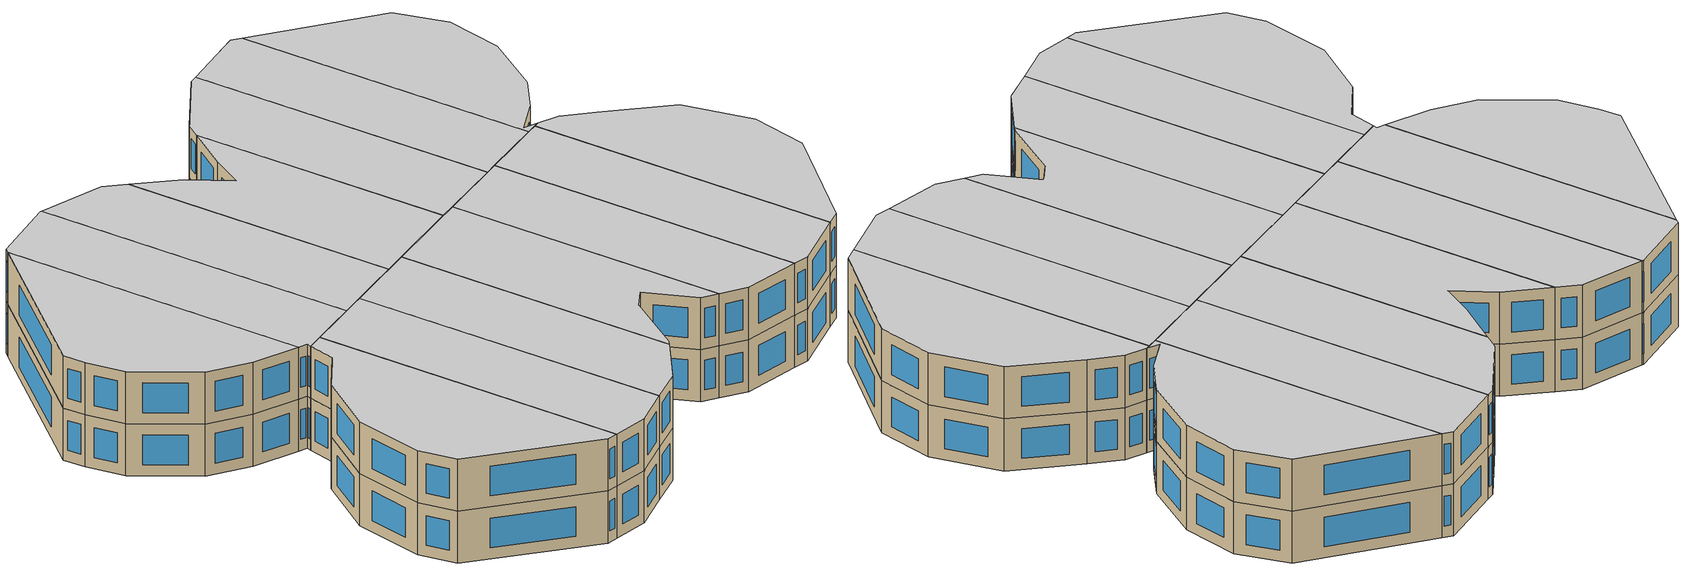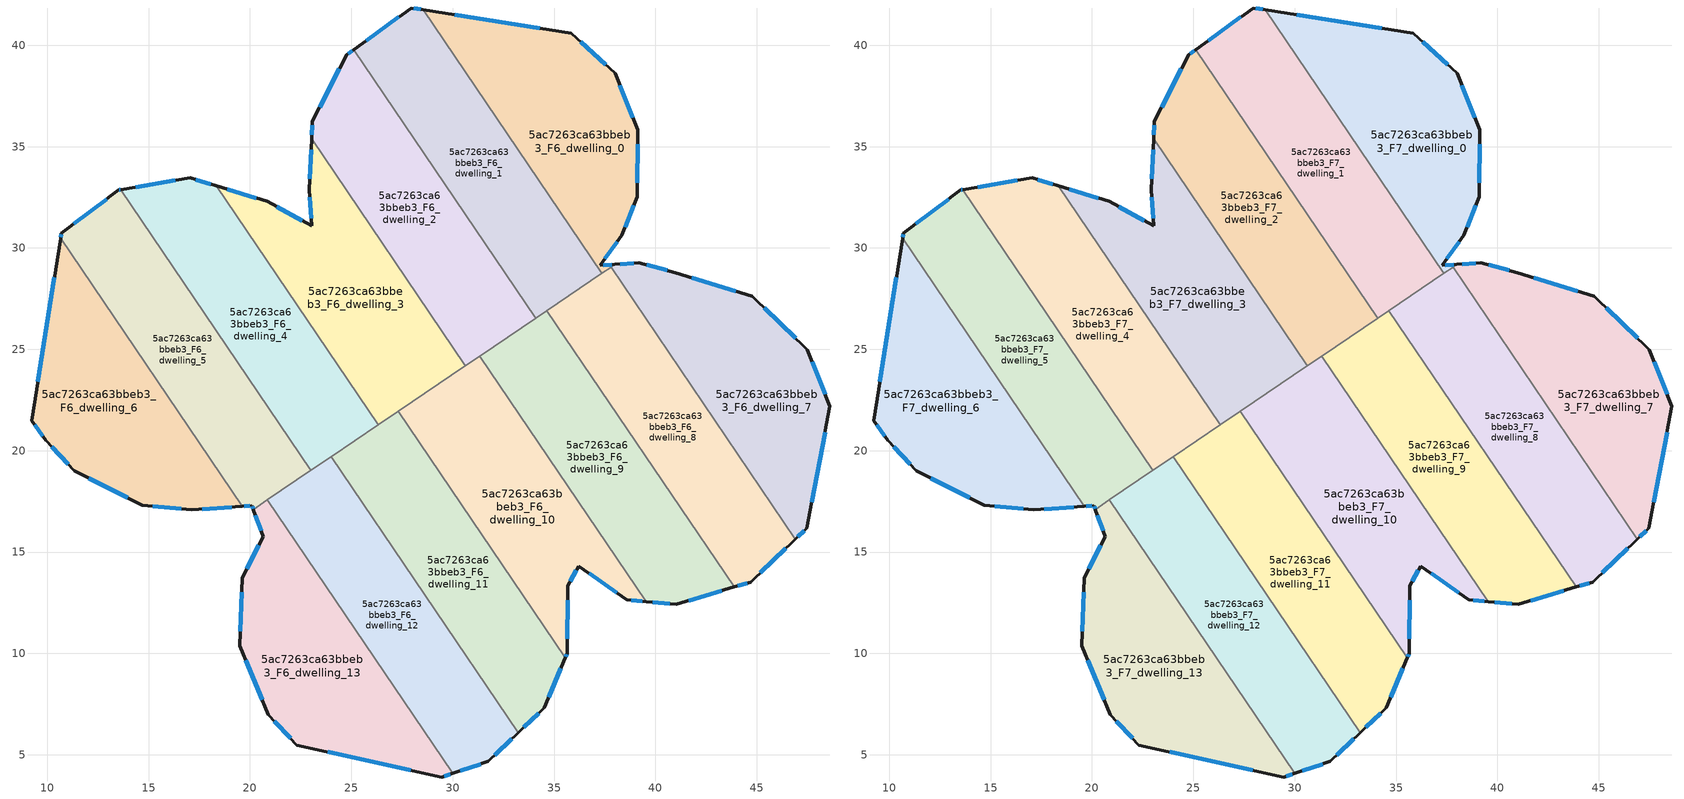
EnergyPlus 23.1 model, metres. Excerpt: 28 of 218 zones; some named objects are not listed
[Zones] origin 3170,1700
5ac7263ca63bbeb3_F6_dwelling_0
 floor to 5ac7263ca63bbeb3_F5_dwelling_0 (EU_floor_Construction): 38.01,38.63 39.13,35.83 39.09,32.52 38.35,30.62 37.27,29.14 38.01,29.19 37.35,28.75 28.54,41.75 35.85,40.59 z18
 wall outside (EU_wall_Construction): 38.01,29.19 37.27,29.14 38.35,30.62 39.09,32.52 39.13,35.83 38.01,38.63 35.85,40.59 28.54,41.75 z18:21
 wall to 5ac7263ca63bbeb3_F6_dwelling_1 (EU_wall_Construction): 28.54,41.75 37.35,28.75 z18:21
 wall to 5ac7263ca63bbeb3_F6_dwelling_8 (EU_wall_Construction): 37.35,28.75 37.81,29.06 z18:21
 wall to 5ac7263ca63bbeb3_F6_dwelling_7 (EU_wall_Construction): 37.81,29.06 38.01,29.19 z18:21
 window (EU_Window_Construction): 39.1,33.23 39.12,35.12 / 38.51,31.03 38.94,32.11 / 37.5,29.46 38.12,30.3 / 37.85,29.18 37.43,29.15 / 34.29,40.84 30.11,41.5 / 37.55,39.05 36.32,40.17 / 38.89,36.43 38.25,38.03 z18.64:20.36
5ac7263ca63bbeb3_F6_dwelling_1
 floor to 5ac7263ca63bbeb3_F5_dwelling_1 (EU_floor_Construction): 28.54,41.75 37.35,28.75 34.1,26.54 25.12,39.79 27.95,41.84 z18
 wall outside (EU_wall_Construction): 28.54,41.75 27.95,41.84 25.12,39.79 z18:21
 wall to 5ac7263ca63bbeb3_F6_dwelling_2 (EU_wall_Construction): 25.12,39.79 34.1,26.54 z18:21
 wall to 5ac7263ca63bbeb3_F6_dwelling_9 (EU_wall_Construction): 34.1,26.54 34.65,26.91 z18:21
 wall to 5ac7263ca63bbeb3_F6_dwelling_8 (EU_wall_Construction): 34.65,26.91 37.36,28.75 z18:21
 window (EU_Window_Construction): 27.35,41.4 25.73,40.23 / 28.42,41.77 28.08,41.82 z18.64:20.36
5ac7263ca63bbeb3_F6_dwelling_10
 floor to 5ac7263ca63bbeb3_F5_dwelling_10 (EU_floor_Construction): 31.34,24.67 39.55,12.55 38.6,12.64 36.22,14.3 35.68,13.34 35.65,10.01 35.55,9.79 27.31,21.94 z18
 wall outside (EU_wall_Construction): 35.55,9.79 35.65,10.01 35.68,13.34 36.22,14.3 38.6,12.64 39.55,12.55 z18:21
 wall to 5ac7263ca63bbeb3_F6_dwelling_9 (EU_wall_Construction): 39.55,12.55 31.34,24.67 z18:21
 wall to 5ac7263ca63bbeb3_F6_dwelling_11 (EU_wall_Construction): 27.31,21.94 35.55,9.79 z18:21
 wall to 5ac7263ca63bbeb3_F6_dwelling_3 (EU_wall_Construction): 30.63,24.19 27.31,21.94 z18:21
 wall to 5ac7263ca63bbeb3_F6_dwelling_2 (EU_wall_Construction): 31.34,24.67 30.63,24.19 z18:21
 window (EU_Window_Construction): 38.8,12.62 39.35,12.57 / 36.73,13.95 38.09,13 / 35.8,13.55 36.11,14.1 / 35.65,10.73 35.67,12.63 / 35.57,9.84 35.63,9.96 z18.64:20.36
5ac7263ca63bbeb3_F6_dwelling_11
 floor to 5ac7263ca63bbeb3_F5_dwelling_11 (EU_floor_Construction): 27.31,21.94 35.55,9.79 34.53,7.31 33.24,6.09 24.01,19.7 z18
 wall outside (EU_wall_Construction): 33.24,6.09 34.53,7.31 35.55,9.79 z18:21
 wall to 5ac7263ca63bbeb3_F6_dwelling_12 (EU_wall_Construction): 24.01,19.7 33.24,6.09 z18:21
 wall to 5ac7263ca63bbeb3_F6_dwelling_4 (EU_wall_Construction): 26.32,21.27 24.01,19.7 z18:21
 wall to 5ac7263ca63bbeb3_F6_dwelling_3 (EU_wall_Construction): 27.31,21.94 26.32,21.27 z18:21
 window (EU_Window_Construction): 34.75,7.84 35.33,9.26 / 33.52,6.35 34.25,7.05 z18.64:20.36
5ac7263ca63bbeb3_F6_dwelling_12
 floor to 5ac7263ca63bbeb3_F5_dwelling_12 (EU_floor_Construction): 24.01,19.7 33.24,6.09 31.76,4.67 30.01,4.08 20.86,17.57 z18
 wall outside (EU_wall_Construction): 30.01,4.08 31.76,4.67 33.24,6.09 z18:21
 wall to 5ac7263ca63bbeb3_F6_dwelling_13 (EU_wall_Construction): 20.86,17.57 30.01,4.08 z18:21
 wall to 5ac7263ca63bbeb3_F6_dwelling_5 (EU_wall_Construction): 23.01,19.02 20.86,17.57 z18:21
 wall to 5ac7263ca63bbeb3_F6_dwelling_4 (EU_wall_Construction): 24.01,19.7 23.01,19.02 z18:21
 window (EU_Window_Construction): 32.07,4.97 32.92,5.78 / 30.38,4.21 31.38,4.54 z18.64:20.36
5ac7263ca63bbeb3_F6_dwelling_13
 floor to 5ac7263ca63bbeb3_F5_dwelling_13 (EU_floor_Construction): 20.86,17.57 30.01,4.08 29.47,3.9 22.3,5.48 20.9,6.99 19.49,10.38 19.62,13.74 20.66,15.76 20.17,17.1 z18
 wall outside (EU_wall_Construction): 20.17,17.1 20.66,15.76 19.62,13.74 19.49,10.38 20.9,6.99 22.3,5.48 29.47,3.9 30.01,4.08 z18:21
 wall to 5ac7263ca63bbeb3_F6_dwelling_5 (EU_wall_Construction): 20.86,17.57 20.17,17.1 z18:21
 window (EU_Window_Construction): 19.79,9.65 20.6,7.71 / 19.6,13.02 19.52,11.1 / 20.44,15.33 19.85,14.17 / 20.27,16.81 20.56,16.04 / 29.58,3.94 29.89,4.05 / 23.84,5.14 27.93,4.24 / 21.2,6.66 22,5.8 z18.64:20.36
5ac7263ca63bbeb3_F6_dwelling_2
 floor to 5ac7263ca63bbeb3_F5_dwelling_2 (EU_floor_Construction): 25.12,39.79 34.1,26.54 30.63,24.19 23.04,35.39 23.07,36.25 24.77,39.54 z18
 wall outside (EU_wall_Construction): 25.12,39.79 24.77,39.54 23.07,36.25 23.04,35.39 z18:21
 wall to 5ac7263ca63bbeb3_F6_dwelling_3 (EU_wall_Construction): 23.04,35.39 30.63,24.19 z18:21
 wall to 5ac7263ca63bbeb3_F6_dwelling_9 (EU_wall_Construction): 31.33,24.67 34.1,26.54 z18:21
 window (EU_Window_Construction): 23.06,36.06 23.04,35.57 / 24.4,38.83 23.43,36.95 / 25.04,39.74 24.84,39.59 z18.64:20.36
5ac7263ca63bbeb3_F6_dwelling_3
 floor to 5ac7263ca63bbeb3_F5_dwelling_3 (EU_floor_Construction): 23.04,35.39 30.63,24.19 24.01,19.7 26.32,21.27 18.33,33.07 20.86,32.29 23.05,31.1 22.94,32.88 z18
 wall outside (EU_wall_Construction): 23.04,35.39 22.94,32.88 23.05,31.1 20.86,32.29 18.33,33.07 z18:21
 wall to 5ac7263ca63bbeb3_F6_dwelling_4 (EU_wall_Construction): 18.33,33.07 26.32,21.27 z18:21
 wall adiabatic (EU_wall_Construction): 26.32,21.27 24.01,19.7 26.32,21.27 z18:21
 window (EU_Window_Construction): 20.32,32.46 18.87,32.9 / 22.58,31.35 21.33,32.04 / 22.96,32.5 23.02,31.48 / 23.02,34.85 22.96,33.42 z18.64:20.36
5ac7263ca63bbeb3_F6_dwelling_4
 floor to 5ac7263ca63bbeb3_F5_dwelling_4 (EU_floor_Construction): 18.33,33.07 26.32,21.27 23.01,19.02 13.62,32.88 17.06,33.46 z18
 wall outside (EU_wall_Construction): 18.33,33.07 17.06,33.46 13.62,32.88 z18:21
 wall to 5ac7263ca63bbeb3_F6_dwelling_5 (EU_wall_Construction): 13.62,32.88 23.01,19.02 z18:21
 window (EU_Window_Construction): 16.32,33.33 14.35,33 / 18.05,33.15 17.33,33.37 z18.64:20.36
5ac7263ca63bbeb3_F6_dwelling_5
 floor to 5ac7263ca63bbeb3_F5_dwelling_5 (EU_floor_Construction): 13.62,32.88 23.01,19.02 20.17,17.1 20.09,17.29 19.63,17.26 10.66,30.49 10.7,30.74 13.54,32.86 z18
 wall outside (EU_wall_Construction): 13.62,32.88 13.54,32.86 10.7,30.74 10.66,30.49 / 19.63,17.26 20.09,17.29 20.17,17.1 z18:21
 wall to 5ac7263ca63bbeb3_F6_dwelling_6 (EU_wall_Construction): 10.66,30.49 19.63,17.26 z18:21
 window (EU_Window_Construction): 12.93,32.41 11.31,31.19 / 13.6,32.87 13.55,32.87 / 20.11,17.25 20.15,17.14 / 19.73,17.27 19.99,17.28 / 10.69,30.68 10.67,30.54 z18.64:20.36
5ac7263ca63bbeb3_F6_dwelling_6
 floor to 5ac7263ca63bbeb3_F5_dwelling_6 (EU_floor_Construction): 10.66,30.49 19.63,17.26 17.12,17.08 14.69,17.31 11.32,19.01 9.93,20.52 9.22,21.49 z18
 wall outside (EU_wall_Construction): 10.66,30.49 9.22,21.49 9.93,20.52 11.32,19.01 14.69,17.31 17.12,17.08 19.63,17.26 z18:21
 window (EU_Window_Construction): 10.23,20.19 11.02,19.33 / 9.37,21.28 9.78,20.72 / 10.35,28.56 9.53,23.41 / 17.66,17.12 19.09,17.22 / 15.21,17.26 16.6,17.13 / 12.04,18.65 13.97,17.67 z18.64:20.36
5ac7263ca63bbeb3_F6_dwelling_7
 floor to 5ac7263ca63bbeb3_F5_dwelling_7 (EU_floor_Construction): 44.78,27.63 47.5,24.98 48.61,22.19 47.47,16.17 46.91,15.64 37.81,29.06 38.01,29.19 39.19,29.28 40.97,28.79 z18
 wall outside (EU_wall_Construction): 46.91,15.64 47.47,16.17 48.61,22.19 47.5,24.98 44.78,27.63 40.97,28.79 39.19,29.28 38.01,29.19 z18:21
 wall to 5ac7263ca63bbeb3_F6_dwelling_8 (EU_wall_Construction): 37.81,29.06 46.91,15.64 z18:21
 window (EU_Window_Construction): 43.97,27.88 41.79,28.54 / 46.92,25.55 45.37,27.06 / 48.38,22.79 47.74,24.39 / 47.71,17.46 48.37,20.9 / 47.03,15.75 47.35,16.06 / 38.94,29.26 38.26,29.21 / 40.59,28.89 39.57,29.17 z18.64:20.36
5ac7263ca63bbeb3_F6_dwelling_8
 floor to 5ac7263ca63bbeb3_F5_dwelling_8 (EU_floor_Construction): 37.81,29.06 46.91,15.64 44.7,13.52 43.89,13.28 34.65,26.91 z18
 wall outside (EU_wall_Construction): 43.89,13.28 44.7,13.52 46.91,15.64 z18:21
 wall to 5ac7263ca63bbeb3_F6_dwelling_9 (EU_wall_Construction): 34.65,26.91 43.89,13.28 z18:21
 window (EU_Window_Construction): 44.06,13.33 44.52,13.47 / 45.17,13.97 46.44,15.18 z18.64:20.36
5ac7263ca63bbeb3_F6_dwelling_9
 floor to 5ac7263ca63bbeb3_F5_dwelling_9 (EU_floor_Construction): 34.65,26.91 43.89,13.28 41.04,12.42 39.55,12.55 31.34,24.67 z18
 wall outside (EU_wall_Construction): 39.55,12.55 41.04,12.42 43.89,13.28 z18:21
 window (EU_Window_Construction): 39.87,12.52 40.72,12.45 / 41.65,12.6 43.28,13.09 z18.64:20.36
5ac7263ca63bbeb3_F7_dwelling_0
 floor to 5ac7263ca63bbeb3_F6_dwelling_0 (EU_floor_Construction): 38.01,38.63 39.13,35.83 39.09,32.52 38.35,30.62 37.27,29.14 38.01,29.19 37.35,28.75 28.54,41.75 35.85,40.59 z21
 wall outside (EU_wall_Construction): 38.01,29.19 37.27,29.14 38.35,30.62 39.09,32.52 39.13,35.83 38.01,38.63 35.85,40.59 28.54,41.75 z21:24
 wall to 5ac7263ca63bbeb3_F7_dwelling_1 (EU_wall_Construction): 28.54,41.75 37.35,28.75 z21:24
 wall to 5ac7263ca63bbeb3_F7_dwelling_8 (EU_wall_Construction): 37.35,28.75 37.81,29.06 z21:24
 wall to 5ac7263ca63bbeb3_F7_dwelling_7 (EU_wall_Construction): 37.81,29.06 38.01,29.19 z21:24
 window (EU_Window_Construction): 39.1,33.23 39.12,35.12 / 38.51,31.03 38.94,32.11 / 37.5,29.46 38.12,30.3 / 37.85,29.18 37.43,29.15 / 34.29,40.84 30.11,41.5 / 37.55,39.05 36.32,40.17 / 38.89,36.43 38.25,38.03 z21.64:23.36
 ceiling to 5ac7263ca63bbeb3_F8_dwelling_0 (EU_floor_Construction): 38.01,29.19 37.27,29.14 38.35,30.62 39.09,32.52 39.13,35.83 38.01,38.63 35.85,40.59 28.54,41.75 37.35,28.75 z24
5ac7263ca63bbeb3_F7_dwelling_1
 floor to 5ac7263ca63bbeb3_F6_dwelling_1 (EU_floor_Construction): 28.54,41.75 37.35,28.75 34.1,26.54 25.12,39.79 27.95,41.84 z21
 wall outside (EU_wall_Construction): 28.54,41.75 27.95,41.84 25.12,39.79 z21:24
 wall to 5ac7263ca63bbeb3_F7_dwelling_2 (EU_wall_Construction): 25.12,39.79 34.1,26.54 z21:24
 wall to 5ac7263ca63bbeb3_F7_dwelling_9 (EU_wall_Construction): 34.1,26.54 34.65,26.91 z21:24
 wall to 5ac7263ca63bbeb3_F7_dwelling_8 (EU_wall_Construction): 34.65,26.91 37.36,28.75 z21:24
 window (EU_Window_Construction): 27.35,41.4 25.73,40.23 / 28.42,41.77 28.08,41.82 z21.64:23.36
 ceiling to 5ac7263ca63bbeb3_F8_dwelling_1 (EU_floor_Construction): 37.35,28.75 28.54,41.75 27.95,41.84 25.12,39.79 34.1,26.54 z24
5ac7263ca63bbeb3_F7_dwelling_10
 floor to 5ac7263ca63bbeb3_F6_dwelling_10 (EU_floor_Construction): 31.34,24.67 39.55,12.55 38.6,12.64 36.22,14.3 35.68,13.34 35.65,10.01 35.55,9.79 27.31,21.94 z21
 wall outside (EU_wall_Construction): 35.55,9.79 35.65,10.01 35.68,13.34 36.22,14.3 38.6,12.64 39.55,12.55 z21:24
 wall to 5ac7263ca63bbeb3_F7_dwelling_9 (EU_wall_Construction): 39.55,12.55 31.34,24.67 z21:24
 wall to 5ac7263ca63bbeb3_F7_dwelling_11 (EU_wall_Construction): 27.31,21.94 35.55,9.79 z21:24
 wall to 5ac7263ca63bbeb3_F7_dwelling_3 (EU_wall_Construction): 30.63,24.19 27.31,21.94 z21:24
 wall to 5ac7263ca63bbeb3_F7_dwelling_2 (EU_wall_Construction): 31.34,24.67 30.63,24.19 z21:24
 window (EU_Window_Construction): 38.8,12.62 39.35,12.57 / 36.73,13.95 38.09,13 / 35.8,13.55 36.11,14.1 / 35.65,10.73 35.67,12.63 / 35.57,9.84 35.63,9.96 z21.64:23.36
 ceiling to 5ac7263ca63bbeb3_F8_dwelling_10 (EU_floor_Construction): 39.55,12.55 31.34,24.67 27.31,21.94 35.55,9.79 35.65,10.01 35.68,13.34 36.22,14.3 38.6,12.64 z24
5ac7263ca63bbeb3_F7_dwelling_11
 floor to 5ac7263ca63bbeb3_F6_dwelling_11 (EU_floor_Construction): 27.31,21.94 35.55,9.79 34.53,7.31 33.24,6.09 24.01,19.7 z21
 wall outside (EU_wall_Construction): 33.24,6.09 34.53,7.31 35.55,9.79 z21:24
 wall to 5ac7263ca63bbeb3_F7_dwelling_12 (EU_wall_Construction): 24.01,19.7 33.24,6.09 z21:24
 wall to 5ac7263ca63bbeb3_F7_dwelling_4 (EU_wall_Construction): 26.32,21.27 24.01,19.7 z21:24
 wall to 5ac7263ca63bbeb3_F7_dwelling_3 (EU_wall_Construction): 27.31,21.94 26.32,21.27 z21:24
 window (EU_Window_Construction): 34.75,7.84 35.33,9.26 / 33.52,6.35 34.25,7.05 z21.64:23.36
 ceiling to 5ac7263ca63bbeb3_F8_dwelling_11 (EU_floor_Construction): 34.53,7.31 35.55,9.79 27.31,21.94 24.01,19.7 33.24,6.09 z24
5ac7263ca63bbeb3_F7_dwelling_12
 floor to 5ac7263ca63bbeb3_F6_dwelling_12 (EU_floor_Construction): 24.01,19.7 33.24,6.09 31.76,4.67 30.01,4.08 20.86,17.57 z21
 wall outside (EU_wall_Construction): 30.01,4.08 31.76,4.67 33.24,6.09 z21:24
 wall to 5ac7263ca63bbeb3_F7_dwelling_13 (EU_wall_Construction): 20.86,17.57 30.01,4.08 z21:24
 wall to 5ac7263ca63bbeb3_F7_dwelling_5 (EU_wall_Construction): 23.01,19.02 20.86,17.57 z21:24
 wall to 5ac7263ca63bbeb3_F7_dwelling_4 (EU_wall_Construction): 24.01,19.7 23.01,19.02 z21:24
 window (EU_Window_Construction): 32.07,4.97 32.92,5.78 / 30.38,4.21 31.38,4.54 z21.64:23.36
 ceiling to 5ac7263ca63bbeb3_F8_dwelling_12 (EU_floor_Construction): 31.76,4.67 33.24,6.09 24.01,19.7 20.86,17.57 30.01,4.08 z24
5ac7263ca63bbeb3_F7_dwelling_13
 floor to 5ac7263ca63bbeb3_F6_dwelling_13 (EU_floor_Construction): 20.86,17.57 30.01,4.08 29.47,3.9 22.3,5.48 20.9,6.99 19.49,10.38 19.62,13.74 20.66,15.76 20.17,17.1 z21
 wall outside (EU_wall_Construction): 20.17,17.1 20.66,15.76 19.62,13.74 19.49,10.38 20.9,6.99 22.3,5.48 29.47,3.9 30.01,4.08 z21:24
 wall to 5ac7263ca63bbeb3_F7_dwelling_5 (EU_wall_Construction): 20.86,17.57 20.17,17.1 z21:24
 window (EU_Window_Construction): 19.79,9.65 20.6,7.71 / 19.6,13.02 19.52,11.1 / 20.44,15.33 19.85,14.17 / 20.27,16.81 20.56,16.04 / 29.58,3.94 29.89,4.05 / 23.84,5.14 27.93,4.24 / 21.2,6.66 22,5.8 z21.64:23.36
 ceiling to 5ac7263ca63bbeb3_F8_dwelling_13 (EU_floor_Construction): 30.01,4.08 20.86,17.57 20.17,17.1 20.66,15.76 19.62,13.74 19.49,10.38 20.9,6.99 22.3,5.48 29.47,3.9 z24
5ac7263ca63bbeb3_F7_dwelling_2
 floor to 5ac7263ca63bbeb3_F6_dwelling_2 (EU_floor_Construction): 25.12,39.79 34.1,26.54 30.63,24.19 23.04,35.39 23.07,36.25 24.77,39.54 z21
 wall outside (EU_wall_Construction): 25.12,39.79 24.77,39.54 23.07,36.25 23.04,35.39 z21:24
 wall to 5ac7263ca63bbeb3_F7_dwelling_3 (EU_wall_Construction): 23.04,35.39 30.63,24.19 z21:24
 wall to 5ac7263ca63bbeb3_F7_dwelling_9 (EU_wall_Construction): 31.33,24.67 34.1,26.54 z21:24
 window (EU_Window_Construction): 23.06,36.06 23.04,35.57 / 24.4,38.83 23.43,36.95 / 25.04,39.74 24.84,39.59 z21.64:23.36
 ceiling to 5ac7263ca63bbeb3_F8_dwelling_2 (EU_floor_Construction): 34.1,26.54 25.12,39.79 24.77,39.54 23.07,36.25 23.04,35.39 30.63,24.19 z24
5ac7263ca63bbeb3_F7_dwelling_3
 floor to 5ac7263ca63bbeb3_F6_dwelling_3 (EU_floor_Construction): 23.04,35.39 30.63,24.19 24.01,19.7 26.32,21.27 18.33,33.07 20.86,32.29 23.05,31.1 22.94,32.88 z21
 wall outside (EU_wall_Construction): 23.04,35.39 22.94,32.88 23.05,31.1 20.86,32.29 18.33,33.07 z21:24
 wall to 5ac7263ca63bbeb3_F7_dwelling_4 (EU_wall_Construction): 18.33,33.07 26.32,21.27 z21:24
 wall adiabatic (EU_wall_Construction): 26.32,21.27 24.01,19.7 26.32,21.27 z21:24
 window (EU_Window_Construction): 20.32,32.46 18.87,32.9 / 22.58,31.35 21.33,32.04 / 22.96,32.5 23.02,31.48 / 23.02,34.85 22.96,33.42 z21.64:23.36
 ceiling to 5ac7263ca63bbeb3_F8_dwelling_3 (EU_floor_Construction): 30.63,24.19 23.04,35.39 22.94,32.88 23.05,31.1 20.86,32.29 18.33,33.07 26.32,21.27 24.01,19.7 z24
5ac7263ca63bbeb3_F7_dwelling_4
 floor to 5ac7263ca63bbeb3_F6_dwelling_4 (EU_floor_Construction): 18.33,33.07 26.32,21.27 23.01,19.02 13.62,32.88 17.06,33.46 z21
 wall outside (EU_wall_Construction): 18.33,33.07 17.06,33.46 13.62,32.88 z21:24
 wall to 5ac7263ca63bbeb3_F7_dwelling_5 (EU_wall_Construction): 13.62,32.88 23.01,19.02 z21:24
 window (EU_Window_Construction): 16.32,33.33 14.35,33 / 18.05,33.15 17.33,33.37 z21.64:23.36
 ceiling to 5ac7263ca63bbeb3_F8_dwelling_4 (EU_floor_Construction): 26.32,21.27 18.33,33.07 17.06,33.46 13.62,32.88 23.01,19.02 z24
5ac7263ca63bbeb3_F7_dwelling_5
 floor to 5ac7263ca63bbeb3_F6_dwelling_5 (EU_floor_Construction): 13.62,32.88 23.01,19.02 20.17,17.1 20.09,17.29 19.63,17.26 10.66,30.49 10.7,30.74 13.54,32.86 z21
 wall outside (EU_wall_Construction): 13.62,32.88 13.54,32.86 10.7,30.74 10.66,30.49 / 19.63,17.26 20.09,17.29 20.17,17.1 z21:24
 wall to 5ac7263ca63bbeb3_F7_dwelling_6 (EU_wall_Construction): 10.66,30.49 19.63,17.26 z21:24
 window (EU_Window_Construction): 12.93,32.41 11.31,31.19 / 13.6,32.87 13.55,32.87 / 20.11,17.25 20.15,17.14 / 19.73,17.27 19.99,17.28 / 10.69,30.68 10.67,30.54 z21.64:23.36
 ceiling to 5ac7263ca63bbeb3_F8_dwelling_5 (EU_floor_Construction): 23.01,19.02 13.62,32.88 13.54,32.86 10.7,30.74 10.66,30.49 19.63,17.26 20.09,17.29 20.17,17.1 z24
5ac7263ca63bbeb3_F7_dwelling_6
 floor to 5ac7263ca63bbeb3_F6_dwelling_6 (EU_floor_Construction): 10.66,30.49 19.63,17.26 17.12,17.08 14.69,17.31 11.32,19.01 9.93,20.52 9.22,21.49 z21
 wall outside (EU_wall_Construction): 10.66,30.49 9.22,21.49 9.93,20.52 11.32,19.01 14.69,17.31 17.12,17.08 19.63,17.26 z21:24
 window (EU_Window_Construction): 10.23,20.19 11.02,19.33 / 9.37,21.28 9.78,20.72 / 10.35,28.56 9.53,23.41 / 17.66,17.12 19.09,17.22 / 15.21,17.26 16.6,17.13 / 12.04,18.65 13.97,17.67 z21.64:23.36
 ceiling to 5ac7263ca63bbeb3_F8_dwelling_6 (EU_floor_Construction): 19.63,17.26 10.66,30.49 9.22,21.49 9.93,20.52 11.32,19.01 14.69,17.31 17.12,17.08 z24
5ac7263ca63bbeb3_F7_dwelling_7
 floor to 5ac7263ca63bbeb3_F6_dwelling_7 (EU_floor_Construction): 44.78,27.63 47.5,24.98 48.61,22.19 47.47,16.17 46.91,15.64 37.81,29.06 38.01,29.19 39.19,29.28 40.97,28.79 z21
 wall outside (EU_wall_Construction): 46.91,15.64 47.47,16.17 48.61,22.19 47.5,24.98 44.78,27.63 40.97,28.79 39.19,29.28 38.01,29.19 z21:24
 wall to 5ac7263ca63bbeb3_F7_dwelling_8 (EU_wall_Construction): 37.81,29.06 46.91,15.64 z21:24
 window (EU_Window_Construction): 43.97,27.88 41.79,28.54 / 46.92,25.55 45.37,27.06 / 48.38,22.79 47.74,24.39 / 47.71,17.46 48.37,20.9 / 47.03,15.75 47.35,16.06 / 38.94,29.26 38.26,29.21 / 40.59,28.89 39.57,29.17 z21.64:23.36
 ceiling to 5ac7263ca63bbeb3_F8_dwelling_7 (EU_floor_Construction): 47.47,16.17 48.61,22.19 47.5,24.98 44.78,27.63 40.97,28.79 39.19,29.28 38.01,29.19 37.81,29.06 46.91,15.64 z24
5ac7263ca63bbeb3_F7_dwelling_8
 floor to 5ac7263ca63bbeb3_F6_dwelling_8 (EU_floor_Construction): 37.81,29.06 46.91,15.64 44.7,13.52 43.89,13.28 34.65,26.91 z21
 wall outside (EU_wall_Construction): 43.89,13.28 44.7,13.52 46.91,15.64 z21:24
 wall to 5ac7263ca63bbeb3_F7_dwelling_9 (EU_wall_Construction): 34.65,26.91 43.89,13.28 z21:24
 window (EU_Window_Construction): 44.06,13.33 44.52,13.47 / 45.17,13.97 46.44,15.18 z21.64:23.36
 ceiling to 5ac7263ca63bbeb3_F8_dwelling_8 (EU_floor_Construction): 44.7,13.52 46.91,15.64 37.81,29.06 34.65,26.91 43.89,13.28 z24
5ac7263ca63bbeb3_F7_dwelling_9
 floor to 5ac7263ca63bbeb3_F6_dwelling_9 (EU_floor_Construction): 34.65,26.91 43.89,13.28 41.04,12.42 39.55,12.55 31.34,24.67 z21
 wall outside (EU_wall_Construction): 39.55,12.55 41.04,12.42 43.89,13.28 z21:24
 window (EU_Window_Construction): 39.87,12.52 40.72,12.45 / 41.65,12.6 43.28,13.09 z21.64:23.36
 ceiling to 5ac7263ca63bbeb3_F8_dwelling_9 (EU_floor_Construction): 43.89,13.28 34.65,26.91 31.34,24.67 39.55,12.55 41.04,12.42 z24
[Building]
EU S2 Campaign: North Axis=0; Terrain=City; Solar Distribution=FullExterior
[Site:Location]
Yerevan-Zvartnots.Intl.AP: Latitude=40.15; Longitude=44.383; Time Zone=4; Elevation=854
[SizingPeriod:WeatherFileDays]
AnnualSizingPeriod: Begin Month=1; Begin Day of Month=1; End Month=12; End Day of Month=31; Day of Week for Start Day=Monday; Use Weather File Daylight Saving Period=No; Use Weather File Rain and Snow Indicators=No
[MATERIAL]
EU_InternalMass_Material: Roughness=MediumRough; Thickness=0.1; Conductivity=1; Density=1800; Specific Heat=900; Thermal Absorptance=0.9; Solar Absorptance=0.7; Visible Absorptance=0.7
[MATERIAL:NOMASS] Roughness=MediumRough; Thermal Absorptance=0.9; Solar Absorptance=0.7; Visible Absorptance=0.7
Name | Thermal Resistance
EU_wall_NoMass | 1.05043
EU_floor_NoMass | 0.478065
[WINDOWMATERIAL:SIMPLEGLAZINGSYSTEM]
EU_Window_SimpleGlazing: UFactor=2.5566; Solar Heat Gain Coefficient=0.75; Visible Transmittance=0.75
[CONSTRUCTION]
EU_wall_Construction: EU_wall_NoMass
EU_floor_Construction: EU_floor_NoMass
EU_Window_Construction: EU_Window_SimpleGlazing
EU_InternalMass_Construction: EU_InternalMass_Material
[ZONE] Type=1; Multiplier=1; Ceiling Height=autocalculate; Floor Area=autocalculate; Part of Total Floor Area=Yes
Name | Volume
5ac7263ca63bbeb3_F6_dwelling_0; 5ac7263ca63bbeb3_F7_dwelling_0 | 189.231
5ac7263ca63bbeb3_F6_dwelling_1; 5ac7263ca63bbeb3_F7_dwelling_1 | 189.201
5ac7263ca63bbeb3_F6_dwelling_10; 5ac7263ca63bbeb3_F7_dwelling_10 | 189.202
5ac7263ca63bbeb3_F6_dwelling_11; 5ac7263ca63bbeb3_F7_dwelling_11 | 189.234
5ac7263ca63bbeb3_F6_dwelling_12; 5ac7263ca63bbeb3_F7_dwelling_12 | 189.203
5ac7263ca63bbeb3_F6_dwelling_13; 5ac7263ca63bbeb3_F7_dwelling_13 | 189.22
5ac7263ca63bbeb3_F6_dwelling_2; 5ac7263ca63bbeb3_F7_dwelling_2 | 189.235
5ac7263ca63bbeb3_F6_dwelling_3; 5ac7263ca63bbeb3_F7_dwelling_3 | 189.183
5ac7263ca63bbeb3_F6_dwelling_4; 5ac7263ca63bbeb3_F7_dwelling_4; 5ac7263ca63bbeb3_F6_dwelling_8; 5ac7263ca63bbeb3_F7_dwelling_8 | 189.246
5ac7263ca63bbeb3_F6_dwelling_5; 5ac7263ca63bbeb3_F7_dwelling_5 | 189.252
5ac7263ca63bbeb3_F6_dwelling_6; 5ac7263ca63bbeb3_F7_dwelling_6 | 189.204
5ac7263ca63bbeb3_F6_dwelling_7; 5ac7263ca63bbeb3_F7_dwelling_7 | 189.209
5ac7263ca63bbeb3_F6_dwelling_9; 5ac7263ca63bbeb3_F7_dwelling_9 | 189.218
[INTERNALMASS] Construction=EU_InternalMass_Construction
Name | Zone or ZoneList | Surface Area
5ac7263ca63bbeb3_F6_dwelling_0_EU_InternalMass | 5ac7263ca63bbeb3_F6_dwelling_0 | 63.0771
5ac7263ca63bbeb3_F6_dwelling_1_EU_InternalMass | 5ac7263ca63bbeb3_F6_dwelling_1 | 63.0672
5ac7263ca63bbeb3_F6_dwelling_2_EU_InternalMass | 5ac7263ca63bbeb3_F6_dwelling_2 | 63.0783
5ac7263ca63bbeb3_F6_dwelling_3_EU_InternalMass | 5ac7263ca63bbeb3_F6_dwelling_3 | 63.0637
5ac7263ca63bbeb3_F6_dwelling_4_EU_InternalMass | 5ac7263ca63bbeb3_F6_dwelling_4 | 63.0819
5ac7263ca63bbeb3_F6_dwelling_5_EU_InternalMass | 5ac7263ca63bbeb3_F6_dwelling_5 | 63.0838
5ac7263ca63bbeb3_F6_dwelling_6_EU_InternalMass | 5ac7263ca63bbeb3_F6_dwelling_6 | 63.0681
5ac7263ca63bbeb3_F6_dwelling_7_EU_InternalMass | 5ac7263ca63bbeb3_F6_dwelling_7 | 63.0698
5ac7263ca63bbeb3_F6_dwelling_8_EU_InternalMass | 5ac7263ca63bbeb3_F6_dwelling_8 | 63.0819
5ac7263ca63bbeb3_F6_dwelling_9_EU_InternalMass | 5ac7263ca63bbeb3_F6_dwelling_9 | 63.0728
5ac7263ca63bbeb3_F6_dwelling_10_EU_InternalMass | 5ac7263ca63bbeb3_F6_dwelling_10 | 63.0675
5ac7263ca63bbeb3_F6_dwelling_11_EU_InternalMass | 5ac7263ca63bbeb3_F6_dwelling_11 | 63.0781
5ac7263ca63bbeb3_F6_dwelling_12_EU_InternalMass | 5ac7263ca63bbeb3_F6_dwelling_12 | 63.0675
5ac7263ca63bbeb3_F6_dwelling_13_EU_InternalMass | 5ac7263ca63bbeb3_F6_dwelling_13 | 63.0734
5ac7263ca63bbeb3_F7_dwelling_0_EU_InternalMass | 5ac7263ca63bbeb3_F7_dwelling_0 | 63.0771
5ac7263ca63bbeb3_F7_dwelling_1_EU_InternalMass | 5ac7263ca63bbeb3_F7_dwelling_1 | 63.0672
5ac7263ca63bbeb3_F7_dwelling_2_EU_InternalMass | 5ac7263ca63bbeb3_F7_dwelling_2 | 63.0783
5ac7263ca63bbeb3_F7_dwelling_3_EU_InternalMass | 5ac7263ca63bbeb3_F7_dwelling_3 | 63.0637
5ac7263ca63bbeb3_F7_dwelling_4_EU_InternalMass | 5ac7263ca63bbeb3_F7_dwelling_4 | 63.0819
5ac7263ca63bbeb3_F7_dwelling_5_EU_InternalMass | 5ac7263ca63bbeb3_F7_dwelling_5 | 63.0838
5ac7263ca63bbeb3_F7_dwelling_6_EU_InternalMass | 5ac7263ca63bbeb3_F7_dwelling_6 | 63.0681
5ac7263ca63bbeb3_F7_dwelling_7_EU_InternalMass | 5ac7263ca63bbeb3_F7_dwelling_7 | 63.0698
5ac7263ca63bbeb3_F7_dwelling_8_EU_InternalMass | 5ac7263ca63bbeb3_F7_dwelling_8 | 63.0819
5ac7263ca63bbeb3_F7_dwelling_9_EU_InternalMass | 5ac7263ca63bbeb3_F7_dwelling_9 | 63.0728
5ac7263ca63bbeb3_F7_dwelling_10_EU_InternalMass | 5ac7263ca63bbeb3_F7_dwelling_10 | 63.0675
5ac7263ca63bbeb3_F7_dwelling_11_EU_InternalMass | 5ac7263ca63bbeb3_F7_dwelling_11 | 63.0781
5ac7263ca63bbeb3_F7_dwelling_12_EU_InternalMass | 5ac7263ca63bbeb3_F7_dwelling_12 | 63.0675
5ac7263ca63bbeb3_F7_dwelling_13_EU_InternalMass | 5ac7263ca63bbeb3_F7_dwelling_13 | 63.0734
[OTHEREQUIPMENT] Fuel Type=Electricity; Design Level Calculation Method=Watts/Area; Power per Zone Floor Area=1; Fraction Latent=0; Fraction Radiant=0; Fraction Lost=0; Carbon Dioxide Generation Rate=0; EndUse Subcategory=EU_Step8_InternalGains
Name | Zone or ZoneList or Space or SpaceList | Schedule
EU_Step8_InternalGain_5ac7263ca63bbeb3_F6_dwelling_0_f000 | 5ac7263ca63bbeb3_F6_dwelling_0 | EU_Step8_GainSchedule_5ac7263ca63bbeb3_F6_dwelling_0_f000
EU_Step8_InternalGain_5ac7263ca63bbeb3_F6_dwelling_1_f000 | 5ac7263ca63bbeb3_F6_dwelling_1 | EU_Step8_GainSchedule_5ac7263ca63bbeb3_F6_dwelling_1_f000
EU_Step8_InternalGain_5ac7263ca63bbeb3_F6_dwelling_2_f000 | 5ac7263ca63bbeb3_F6_dwelling_2 | EU_Step8_GainSchedule_5ac7263ca63bbeb3_F6_dwelling_2_f000
EU_Step8_InternalGain_5ac7263ca63bbeb3_F6_dwelling_3_f000 | 5ac7263ca63bbeb3_F6_dwelling_3 | EU_Step8_GainSchedule_5ac7263ca63bbeb3_F6_dwelling_3_f000
EU_Step8_InternalGain_5ac7263ca63bbeb3_F6_dwelling_4_f000 | 5ac7263ca63bbeb3_F6_dwelling_4 | EU_Step8_GainSchedule_5ac7263ca63bbeb3_F6_dwelling_4_f000
EU_Step8_InternalGain_5ac7263ca63bbeb3_F6_dwelling_5_f000 | 5ac7263ca63bbeb3_F6_dwelling_5 | EU_Step8_GainSchedule_5ac7263ca63bbeb3_F6_dwelling_5_f000
EU_Step8_InternalGain_5ac7263ca63bbeb3_F6_dwelling_6_f000 | 5ac7263ca63bbeb3_F6_dwelling_6 | EU_Step8_GainSchedule_5ac7263ca63bbeb3_F6_dwelling_6_f000
EU_Step8_InternalGain_5ac7263ca63bbeb3_F6_dwelling_7_f000 | 5ac7263ca63bbeb3_F6_dwelling_7 | EU_Step8_GainSchedule_5ac7263ca63bbeb3_F6_dwelling_7_f000
EU_Step8_InternalGain_5ac7263ca63bbeb3_F6_dwelling_8_f000 | 5ac7263ca63bbeb3_F6_dwelling_8 | EU_Step8_GainSchedule_5ac7263ca63bbeb3_F6_dwelling_8_f000
EU_Step8_InternalGain_5ac7263ca63bbeb3_F6_dwelling_9_f000 | 5ac7263ca63bbeb3_F6_dwelling_9 | EU_Step8_GainSchedule_5ac7263ca63bbeb3_F6_dwelling_9_f000
EU_Step8_InternalGain_5ac7263ca63bbeb3_F6_dwelling_10_f000 | 5ac7263ca63bbeb3_F6_dwelling_10 | EU_Step8_GainSchedule_5ac7263ca63bbeb3_F6_dwelling_10_f000
EU_Step8_InternalGain_5ac7263ca63bbeb3_F6_dwelling_11_f000 | 5ac7263ca63bbeb3_F6_dwelling_11 | EU_Step8_GainSchedule_5ac7263ca63bbeb3_F6_dwelling_11_f000
EU_Step8_InternalGain_5ac7263ca63bbeb3_F6_dwelling_12_f000 | 5ac7263ca63bbeb3_F6_dwelling_12 | EU_Step8_GainSchedule_5ac7263ca63bbeb3_F6_dwelling_12_f000
EU_Step8_InternalGain_5ac7263ca63bbeb3_F6_dwelling_13_f000 | 5ac7263ca63bbeb3_F6_dwelling_13 | EU_Step8_GainSchedule_5ac7263ca63bbeb3_F6_dwelling_13_f000
EU_Step8_InternalGain_5ac7263ca63bbeb3_F7_dwelling_0_f000 | 5ac7263ca63bbeb3_F7_dwelling_0 | EU_Step8_GainSchedule_5ac7263ca63bbeb3_F7_dwelling_0_f000
EU_Step8_InternalGain_5ac7263ca63bbeb3_F7_dwelling_1_f000 | 5ac7263ca63bbeb3_F7_dwelling_1 | EU_Step8_GainSchedule_5ac7263ca63bbeb3_F7_dwelling_1_f000
EU_Step8_InternalGain_5ac7263ca63bbeb3_F7_dwelling_2_f000 | 5ac7263ca63bbeb3_F7_dwelling_2 | EU_Step8_GainSchedule_5ac7263ca63bbeb3_F7_dwelling_2_f000
EU_Step8_InternalGain_5ac7263ca63bbeb3_F7_dwelling_3_f000 | 5ac7263ca63bbeb3_F7_dwelling_3 | EU_Step8_GainSchedule_5ac7263ca63bbeb3_F7_dwelling_3_f000
EU_Step8_InternalGain_5ac7263ca63bbeb3_F7_dwelling_4_f000 | 5ac7263ca63bbeb3_F7_dwelling_4 | EU_Step8_GainSchedule_5ac7263ca63bbeb3_F7_dwelling_4_f000
EU_Step8_InternalGain_5ac7263ca63bbeb3_F7_dwelling_5_f000 | 5ac7263ca63bbeb3_F7_dwelling_5 | EU_Step8_GainSchedule_5ac7263ca63bbeb3_F7_dwelling_5_f000
EU_Step8_InternalGain_5ac7263ca63bbeb3_F7_dwelling_6_f000 | 5ac7263ca63bbeb3_F7_dwelling_6 | EU_Step8_GainSchedule_5ac7263ca63bbeb3_F7_dwelling_6_f000
EU_Step8_InternalGain_5ac7263ca63bbeb3_F7_dwelling_7_f000 | 5ac7263ca63bbeb3_F7_dwelling_7 | EU_Step8_GainSchedule_5ac7263ca63bbeb3_F7_dwelling_7_f000
EU_Step8_InternalGain_5ac7263ca63bbeb3_F7_dwelling_8_f000 | 5ac7263ca63bbeb3_F7_dwelling_8 | EU_Step8_GainSchedule_5ac7263ca63bbeb3_F7_dwelling_8_f000
EU_Step8_InternalGain_5ac7263ca63bbeb3_F7_dwelling_9_f000 | 5ac7263ca63bbeb3_F7_dwelling_9 | EU_Step8_GainSchedule_5ac7263ca63bbeb3_F7_dwelling_9_f000
EU_Step8_InternalGain_5ac7263ca63bbeb3_F7_dwelling_10_f000 | 5ac7263ca63bbeb3_F7_dwelling_10 | EU_Step8_GainSchedule_5ac7263ca63bbeb3_F7_dwelling_10_f000
EU_Step8_InternalGain_5ac7263ca63bbeb3_F7_dwelling_11_f000 | 5ac7263ca63bbeb3_F7_dwelling_11 | EU_Step8_GainSchedule_5ac7263ca63bbeb3_F7_dwelling_11_f000
EU_Step8_InternalGain_5ac7263ca63bbeb3_F7_dwelling_12_f000 | 5ac7263ca63bbeb3_F7_dwelling_12 | EU_Step8_GainSchedule_5ac7263ca63bbeb3_F7_dwelling_12_f000
EU_Step8_InternalGain_5ac7263ca63bbeb3_F7_dwelling_13_f000 | 5ac7263ca63bbeb3_F7_dwelling_13 | EU_Step8_GainSchedule_5ac7263ca63bbeb3_F7_dwelling_13_f000
[ZONEVENTILATION:DESIGNFLOWRATE] Schedule=EU_AlwaysOn; Design Flow Rate Calculation Method=AirChanges/Hour; Air Changes per Hour=0.557805; Ventilation Type=Natural; Fan Pressure Rise=0; Fan Total Efficiency=1; Constant Term Coefficient=1; Temperature Term Coefficient=0; Velocity Term Coefficient=0; Velocity Squared Term Coefficient=0; Minimum Indoor Temperature=-100; Maximum Indoor Temperature=100; Delta Temperature=-100; Minimum Outdoor Temperature=-100; Maximum Outdoor Temperature=100; Maximum Wind Speed=40
Name | Zone or ZoneList or Space or SpaceList
EU_ConstantAir_5ac7263ca63bbeb3_F6_dwelling_0 | 5ac7263ca63bbeb3_F6_dwelling_0
EU_ConstantAir_5ac7263ca63bbeb3_F6_dwelling_1 | 5ac7263ca63bbeb3_F6_dwelling_1
EU_ConstantAir_5ac7263ca63bbeb3_F6_dwelling_2 | 5ac7263ca63bbeb3_F6_dwelling_2
EU_ConstantAir_5ac7263ca63bbeb3_F6_dwelling_3 | 5ac7263ca63bbeb3_F6_dwelling_3
EU_ConstantAir_5ac7263ca63bbeb3_F6_dwelling_4 | 5ac7263ca63bbeb3_F6_dwelling_4
EU_ConstantAir_5ac7263ca63bbeb3_F6_dwelling_5 | 5ac7263ca63bbeb3_F6_dwelling_5
EU_ConstantAir_5ac7263ca63bbeb3_F6_dwelling_6 | 5ac7263ca63bbeb3_F6_dwelling_6
EU_ConstantAir_5ac7263ca63bbeb3_F6_dwelling_7 | 5ac7263ca63bbeb3_F6_dwelling_7
EU_ConstantAir_5ac7263ca63bbeb3_F6_dwelling_8 | 5ac7263ca63bbeb3_F6_dwelling_8
EU_ConstantAir_5ac7263ca63bbeb3_F6_dwelling_9 | 5ac7263ca63bbeb3_F6_dwelling_9
EU_ConstantAir_5ac7263ca63bbeb3_F6_dwelling_10 | 5ac7263ca63bbeb3_F6_dwelling_10
EU_ConstantAir_5ac7263ca63bbeb3_F6_dwelling_11 | 5ac7263ca63bbeb3_F6_dwelling_11
EU_ConstantAir_5ac7263ca63bbeb3_F6_dwelling_12 | 5ac7263ca63bbeb3_F6_dwelling_12
EU_ConstantAir_5ac7263ca63bbeb3_F6_dwelling_13 | 5ac7263ca63bbeb3_F6_dwelling_13
EU_ConstantAir_5ac7263ca63bbeb3_F7_dwelling_0 | 5ac7263ca63bbeb3_F7_dwelling_0
EU_ConstantAir_5ac7263ca63bbeb3_F7_dwelling_1 | 5ac7263ca63bbeb3_F7_dwelling_1
EU_ConstantAir_5ac7263ca63bbeb3_F7_dwelling_2 | 5ac7263ca63bbeb3_F7_dwelling_2
EU_ConstantAir_5ac7263ca63bbeb3_F7_dwelling_3 | 5ac7263ca63bbeb3_F7_dwelling_3
EU_ConstantAir_5ac7263ca63bbeb3_F7_dwelling_4 | 5ac7263ca63bbeb3_F7_dwelling_4
EU_ConstantAir_5ac7263ca63bbeb3_F7_dwelling_5 | 5ac7263ca63bbeb3_F7_dwelling_5
EU_ConstantAir_5ac7263ca63bbeb3_F7_dwelling_6 | 5ac7263ca63bbeb3_F7_dwelling_6
EU_ConstantAir_5ac7263ca63bbeb3_F7_dwelling_7 | 5ac7263ca63bbeb3_F7_dwelling_7
EU_ConstantAir_5ac7263ca63bbeb3_F7_dwelling_8 | 5ac7263ca63bbeb3_F7_dwelling_8
EU_ConstantAir_5ac7263ca63bbeb3_F7_dwelling_9 | 5ac7263ca63bbeb3_F7_dwelling_9
EU_ConstantAir_5ac7263ca63bbeb3_F7_dwelling_10 | 5ac7263ca63bbeb3_F7_dwelling_10
EU_ConstantAir_5ac7263ca63bbeb3_F7_dwelling_11 | 5ac7263ca63bbeb3_F7_dwelling_11
EU_ConstantAir_5ac7263ca63bbeb3_F7_dwelling_12 | 5ac7263ca63bbeb3_F7_dwelling_12
EU_ConstantAir_5ac7263ca63bbeb3_F7_dwelling_13 | 5ac7263ca63bbeb3_F7_dwelling_13
[HVACTEMPLATE:THERMOSTAT] Constant Heating Setpoint=20; Constant Cooling Setpoint=50
EU_HeatOnly_5ac7263ca63bbeb3_F11_dwelling_2; EU_HeatOnly_5ac7263ca63bbeb3_F11_dwelling_3; EU_HeatOnly_5ac7263ca63bbeb3_F11_dwelling_4; EU_HeatOnly_5ac7263ca63bbeb3_F11_dwelling_5; EU_HeatOnly_5ac7263ca63bbeb3_F11_dwelling_6; EU_HeatOnly_5ac7263ca63bbeb3_F11_dwelling_7; EU_HeatOnly_5ac7263ca63bbeb3_F11_dwelling_8; EU_HeatOnly_5ac7263ca63bbeb3_F11_dwelling_9; EU_HeatOnly_5ac7263ca63bbeb3_F11_dwelling_10; EU_HeatOnly_5ac7263ca63bbeb3_F11_dwelling_11; EU_HeatOnly_5ac7263ca63bbeb3_F11_dwelling_12; EU_HeatOnly_5ac7263ca63bbeb3_F12_dwelling_0; EU_HeatOnly_5ac7263ca63bbeb3_F12_dwelling_1; EU_HeatOnly_5ac7263ca63bbeb3_F12_dwelling_2; EU_HeatOnly_5ac7263ca63bbeb3_F12_dwelling_3; EU_HeatOnly_5ac7263ca63bbeb3_F12_dwelling_4; EU_HeatOnly_5ac7263ca63bbeb3_F12_dwelling_5; EU_HeatOnly_5ac7263ca63bbeb3_F12_dwelling_6; EU_HeatOnly_5ac7263ca63bbeb3_F12_dwelling_7; EU_HeatOnly_5ac7263ca63bbeb3_F12_dwelling_8; EU_HeatOnly_5ac7263ca63bbeb3_F12_dwelling_9; EU_HeatOnly_5ac7263ca63bbeb3_F12_dwelling_10; EU_HeatOnly_5ac7263ca63bbeb3_F12_dwelling_11; EU_HeatOnly_5ac7263ca63bbeb3_F12_dwelling_12; EU_HeatOnly_5ac7263ca63bbeb3_F13_dwelling_0; EU_HeatOnly_5ac7263ca63bbeb3_F13_dwelling_1; EU_HeatOnly_5ac7263ca63bbeb3_F13_dwelling_2; EU_HeatOnly_5ac7263ca63bbeb3_F13_dwelling_3; EU_HeatOnly_5ac7263ca63bbeb3_F13_dwelling_4; EU_HeatOnly_5ac7263ca63bbeb3_F13_dwelling_5; EU_HeatOnly_5ac7263ca63bbeb3_F13_dwelling_6; EU_HeatOnly_5ac7263ca63bbeb3_F13_dwelling_7; EU_HeatOnly_5ac7263ca63bbeb3_F13_dwelling_8; EU_HeatOnly_5ac7263ca63bbeb3_F13_dwelling_9; EU_HeatOnly_5ac7263ca63bbeb3_F13_dwelling_10; EU_HeatOnly_5ac7263ca63bbeb3_F13_dwelling_11; EU_HeatOnly_5ac7263ca63bbeb3_F13_dwelling_12; EU_HeatOnly_5ac7263ca63bbeb3_F14_dwelling_0; EU_HeatOnly_5ac7263ca63bbeb3_F14_dwelling_1; EU_HeatOnly_5ac7263ca63bbeb3_F14_dwelling_2; EU_HeatOnly_5ac7263ca63bbeb3_F14_dwelling_3; EU_HeatOnly_5ac7263ca63bbeb3_F14_dwelling_4; EU_HeatOnly_5ac7263ca63bbeb3_F14_dwelling_5; EU_HeatOnly_5ac7263ca63bbeb3_F14_dwelling_6; EU_HeatOnly_5ac7263ca63bbeb3_F14_dwelling_7; EU_HeatOnly_5ac7263ca63bbeb3_F14_dwelling_8; EU_HeatOnly_5ac7263ca63bbeb3_F14_dwelling_9; EU_HeatOnly_5ac7263ca63bbeb3_F14_dwelling_10; EU_HeatOnly_5ac7263ca63bbeb3_F14_dwelling_11; EU_HeatOnly_5ac7263ca63bbeb3_F14_dwelling_12; EU_HeatOnly_5ac7263ca63bbeb3_F15_dwelling_0; EU_HeatOnly_5ac7263ca63bbeb3_F15_dwelling_1; EU_HeatOnly_5ac7263ca63bbeb3_F15_dwelling_2; EU_HeatOnly_5ac7263ca63bbeb3_F15_dwelling_3; EU_HeatOnly_5ac7263ca63bbeb3_F15_dwelling_4; EU_HeatOnly_5ac7263ca63bbeb3_F15_dwelling_5; EU_HeatOnly_5ac7263ca63bbeb3_F15_dwelling_6; EU_HeatOnly_5ac7263ca63bbeb3_F15_dwelling_7
[HVACTEMPLATE:ZONE:IDEALLOADSAIRSYSTEM] System Availability Schedule=EU_AlwaysOn; Maximum Heating Supply Air Temperature=50; Minimum Cooling Supply Air Temperature=13; Maximum Heating Supply Air Humidity Ratio=0.0156; Minimum Cooling Supply Air Humidity Ratio=0.0077; Heating Limit=NoLimit; Cooling Limit=NoLimit; Heating Availability Schedule=EU_AlwaysOn; Cooling Availability Schedule=EU_CoolingOff; Dehumidification Control Type=ConstantSensibleHeatRatio; Cooling Sensible Heat Ratio=0.7; Dehumidification Setpoint=60; Humidification Control Type=None; Humidification Setpoint=30; Outdoor Air Method=None; Outdoor Air Flow Rate per Person=0.00944; Outdoor Air Flow Rate per Zone Floor Area=0; Outdoor Air Flow Rate per Zone=0; Demand Controlled Ventilation Type=None; Outdoor Air Economizer Type=NoEconomizer; Heat Recovery Type=None; Sensible Heat Recovery Effectiveness=0.7; Latent Heat Recovery Effectiveness=0.65
Name | Template Thermostat
5ac7263ca63bbeb3_F6_dwelling_0 | EU_HeatOnly_5ac7263ca63bbeb3_F6_dwelling_0
5ac7263ca63bbeb3_F6_dwelling_1 | EU_HeatOnly_5ac7263ca63bbeb3_F6_dwelling_1
5ac7263ca63bbeb3_F6_dwelling_2 | EU_HeatOnly_5ac7263ca63bbeb3_F6_dwelling_2
5ac7263ca63bbeb3_F6_dwelling_3 | EU_HeatOnly_5ac7263ca63bbeb3_F6_dwelling_3
5ac7263ca63bbeb3_F6_dwelling_4 | EU_HeatOnly_5ac7263ca63bbeb3_F6_dwelling_4
5ac7263ca63bbeb3_F6_dwelling_5 | EU_HeatOnly_5ac7263ca63bbeb3_F6_dwelling_5
5ac7263ca63bbeb3_F6_dwelling_6 | EU_HeatOnly_5ac7263ca63bbeb3_F6_dwelling_6
5ac7263ca63bbeb3_F6_dwelling_7 | EU_HeatOnly_5ac7263ca63bbeb3_F6_dwelling_7
5ac7263ca63bbeb3_F6_dwelling_8 | EU_HeatOnly_5ac7263ca63bbeb3_F6_dwelling_8
5ac7263ca63bbeb3_F6_dwelling_9 | EU_HeatOnly_5ac7263ca63bbeb3_F6_dwelling_9
5ac7263ca63bbeb3_F6_dwelling_10 | EU_HeatOnly_5ac7263ca63bbeb3_F6_dwelling_10
5ac7263ca63bbeb3_F6_dwelling_11 | EU_HeatOnly_5ac7263ca63bbeb3_F6_dwelling_11
5ac7263ca63bbeb3_F6_dwelling_12 | EU_HeatOnly_5ac7263ca63bbeb3_F6_dwelling_12
5ac7263ca63bbeb3_F6_dwelling_13 | EU_HeatOnly_5ac7263ca63bbeb3_F6_dwelling_13
5ac7263ca63bbeb3_F7_dwelling_0 | EU_HeatOnly_5ac7263ca63bbeb3_F7_dwelling_0
5ac7263ca63bbeb3_F7_dwelling_1 | EU_HeatOnly_5ac7263ca63bbeb3_F7_dwelling_1
5ac7263ca63bbeb3_F7_dwelling_2 | EU_HeatOnly_5ac7263ca63bbeb3_F7_dwelling_2
5ac7263ca63bbeb3_F7_dwelling_3 | EU_HeatOnly_5ac7263ca63bbeb3_F7_dwelling_3
5ac7263ca63bbeb3_F7_dwelling_4 | EU_HeatOnly_5ac7263ca63bbeb3_F7_dwelling_4
5ac7263ca63bbeb3_F7_dwelling_5 | EU_HeatOnly_5ac7263ca63bbeb3_F7_dwelling_5
5ac7263ca63bbeb3_F7_dwelling_6 | EU_HeatOnly_5ac7263ca63bbeb3_F7_dwelling_6
5ac7263ca63bbeb3_F7_dwelling_7 | EU_HeatOnly_5ac7263ca63bbeb3_F7_dwelling_7
5ac7263ca63bbeb3_F7_dwelling_8 | EU_HeatOnly_5ac7263ca63bbeb3_F7_dwelling_8
5ac7263ca63bbeb3_F7_dwelling_9 | EU_HeatOnly_5ac7263ca63bbeb3_F7_dwelling_9
5ac7263ca63bbeb3_F7_dwelling_10 | EU_HeatOnly_5ac7263ca63bbeb3_F7_dwelling_10
5ac7263ca63bbeb3_F7_dwelling_11 | EU_HeatOnly_5ac7263ca63bbeb3_F7_dwelling_11
5ac7263ca63bbeb3_F7_dwelling_12 | EU_HeatOnly_5ac7263ca63bbeb3_F7_dwelling_12
5ac7263ca63bbeb3_F7_dwelling_13 | EU_HeatOnly_5ac7263ca63bbeb3_F7_dwelling_13
[SIZING:ZONE] Zone Cooling Design Supply Air Temperature Input Method=SupplyAirTemperature; Zone Cooling Design Supply Air Temperature=13; Zone Heating Design Supply Air Temperature Input Method=SupplyAirTemperature; Zone Heating Design Supply Air Temperature=50; Zone Cooling Design Supply Air Humidity Ratio=0.008; Zone Heating Design Supply Air Humidity Ratio=0.008; Cooling Design Air Flow Method=DesignDay; Cooling Design Air Flow Rate=0; Cooling Minimum Air Flow per Zone Floor Area=0.000762; Cooling Minimum Air Flow=0; Cooling Minimum Air Flow Fraction=0.2; Heating Design Air Flow Method=DesignDay; Heating Design Air Flow Rate=0; Heating Maximum Air Flow per Zone Floor Area=0.002032; Heating Maximum Air Flow=0.141576; Heating Maximum Air Flow Fraction=0.3; Account for Dedicated Outdoor Air System=No; Dedicated Outdoor Air System Control Strategy=NeutralSupplyAir; Dedicated Outdoor Air Low Setpoint Temperature for Design=autosize; Dedicated Outdoor Air High Setpoint Temperature for Design=autosize; Zone Load Sizing Method=Sensible Load Only No Latent Load; Zone Latent Cooling Design Supply Air Humidity Ratio Input Method=HumidityRatioDifference; Zone Cooling Design Supply Air Humidity Ratio Difference=0.005; Zone Latent Heating Design Supply Air Humidity Ratio Input Method=HumidityRatioDifference; Zone Humidification Design Supply Air Humidity Ratio Difference=0.005
5ac7263ca63bbeb3_F6_dwelling_0; 5ac7263ca63bbeb3_F6_dwelling_1; 5ac7263ca63bbeb3_F6_dwelling_2; 5ac7263ca63bbeb3_F6_dwelling_3; 5ac7263ca63bbeb3_F6_dwelling_4; 5ac7263ca63bbeb3_F6_dwelling_5; 5ac7263ca63bbeb3_F6_dwelling_6; 5ac7263ca63bbeb3_F6_dwelling_7; 5ac7263ca63bbeb3_F6_dwelling_8; 5ac7263ca63bbeb3_F6_dwelling_9; 5ac7263ca63bbeb3_F6_dwelling_10; 5ac7263ca63bbeb3_F6_dwelling_11; 5ac7263ca63bbeb3_F6_dwelling_12; 5ac7263ca63bbeb3_F6_dwelling_13; 5ac7263ca63bbeb3_F7_dwelling_0; 5ac7263ca63bbeb3_F7_dwelling_1; 5ac7263ca63bbeb3_F7_dwelling_2; 5ac7263ca63bbeb3_F7_dwelling_3; 5ac7263ca63bbeb3_F7_dwelling_4; 5ac7263ca63bbeb3_F7_dwelling_5; 5ac7263ca63bbeb3_F7_dwelling_6; 5ac7263ca63bbeb3_F7_dwelling_7; 5ac7263ca63bbeb3_F7_dwelling_8; 5ac7263ca63bbeb3_F7_dwelling_9; 5ac7263ca63bbeb3_F7_dwelling_10; 5ac7263ca63bbeb3_F7_dwelling_11; 5ac7263ca63bbeb3_F7_dwelling_12; 5ac7263ca63bbeb3_F7_dwelling_13
[SCHEDULE:CONSTANT]
Name | Hourly Value
EU_AlwaysOn | 1
EU_CoolingOff | 0
[SCHEDULE:FILE] Column Number=1; Rows to Skip at Top=0; Number of Hours of Data=8760; Column Separator=Comma; Interpolate to Timestep=No; Minutes per Item=60; Adjust Schedule for Daylight Savings=Yes
Name | File
EU_Step8_GainSchedule_5ac7263ca63bbeb3_F6_dwelling_0_f000 | ../../schedules/5ac7263ca63bbeb3/5ac7263ca63bbeb3_F6_dwelling_0_f000_gain.csv
EU_Step8_GainSchedule_5ac7263ca63bbeb3_F6_dwelling_1_f000 | ../../schedules/5ac7263ca63bbeb3/5ac7263ca63bbeb3_F6_dwelling_1_f000_gain.csv
EU_Step8_GainSchedule_5ac7263ca63bbeb3_F6_dwelling_2_f000 | ../../schedules/5ac7263ca63bbeb3/5ac7263ca63bbeb3_F6_dwelling_2_f000_gain.csv
EU_Step8_GainSchedule_5ac7263ca63bbeb3_F6_dwelling_3_f000 | ../../schedules/5ac7263ca63bbeb3/5ac7263ca63bbeb3_F6_dwelling_3_f000_gain.csv
EU_Step8_GainSchedule_5ac7263ca63bbeb3_F6_dwelling_4_f000 | ../../schedules/5ac7263ca63bbeb3/5ac7263ca63bbeb3_F6_dwelling_4_f000_gain.csv
EU_Step8_GainSchedule_5ac7263ca63bbeb3_F6_dwelling_5_f000 | ../../schedules/5ac7263ca63bbeb3/5ac7263ca63bbeb3_F6_dwelling_5_f000_gain.csv
EU_Step8_GainSchedule_5ac7263ca63bbeb3_F6_dwelling_6_f000 | ../../schedules/5ac7263ca63bbeb3/5ac7263ca63bbeb3_F6_dwelling_6_f000_gain.csv
EU_Step8_GainSchedule_5ac7263ca63bbeb3_F6_dwelling_7_f000 | ../../schedules/5ac7263ca63bbeb3/5ac7263ca63bbeb3_F6_dwelling_7_f000_gain.csv
EU_Step8_GainSchedule_5ac7263ca63bbeb3_F6_dwelling_8_f000 | ../../schedules/5ac7263ca63bbeb3/5ac7263ca63bbeb3_F6_dwelling_8_f000_gain.csv
EU_Step8_GainSchedule_5ac7263ca63bbeb3_F6_dwelling_9_f000 | ../../schedules/5ac7263ca63bbeb3/5ac7263ca63bbeb3_F6_dwelling_9_f000_gain.csv
EU_Step8_GainSchedule_5ac7263ca63bbeb3_F6_dwelling_10_f000 | ../../schedules/5ac7263ca63bbeb3/5ac7263ca63bbeb3_F6_dwelling_10_f000_gain.csv
EU_Step8_GainSchedule_5ac7263ca63bbeb3_F6_dwelling_11_f000 | ../../schedules/5ac7263ca63bbeb3/5ac7263ca63bbeb3_F6_dwelling_11_f000_gain.csv
EU_Step8_GainSchedule_5ac7263ca63bbeb3_F6_dwelling_12_f000 | ../../schedules/5ac7263ca63bbeb3/5ac7263ca63bbeb3_F6_dwelling_12_f000_gain.csv
EU_Step8_GainSchedule_5ac7263ca63bbeb3_F6_dwelling_13_f000 | ../../schedules/5ac7263ca63bbeb3/5ac7263ca63bbeb3_F6_dwelling_13_f000_gain.csv
EU_Step8_GainSchedule_5ac7263ca63bbeb3_F7_dwelling_0_f000 | ../../schedules/5ac7263ca63bbeb3/5ac7263ca63bbeb3_F7_dwelling_0_f000_gain.csv
EU_Step8_GainSchedule_5ac7263ca63bbeb3_F7_dwelling_1_f000 | ../../schedules/5ac7263ca63bbeb3/5ac7263ca63bbeb3_F7_dwelling_1_f000_gain.csv
EU_Step8_GainSchedule_5ac7263ca63bbeb3_F7_dwelling_2_f000 | ../../schedules/5ac7263ca63bbeb3/5ac7263ca63bbeb3_F7_dwelling_2_f000_gain.csv
EU_Step8_GainSchedule_5ac7263ca63bbeb3_F7_dwelling_3_f000 | ../../schedules/5ac7263ca63bbeb3/5ac7263ca63bbeb3_F7_dwelling_3_f000_gain.csv
EU_Step8_GainSchedule_5ac7263ca63bbeb3_F7_dwelling_4_f000 | ../../schedules/5ac7263ca63bbeb3/5ac7263ca63bbeb3_F7_dwelling_4_f000_gain.csv
EU_Step8_GainSchedule_5ac7263ca63bbeb3_F7_dwelling_5_f000 | ../../schedules/5ac7263ca63bbeb3/5ac7263ca63bbeb3_F7_dwelling_5_f000_gain.csv
EU_Step8_GainSchedule_5ac7263ca63bbeb3_F7_dwelling_6_f000 | ../../schedules/5ac7263ca63bbeb3/5ac7263ca63bbeb3_F7_dwelling_6_f000_gain.csv
EU_Step8_GainSchedule_5ac7263ca63bbeb3_F7_dwelling_7_f000 | ../../schedules/5ac7263ca63bbeb3/5ac7263ca63bbeb3_F7_dwelling_7_f000_gain.csv
EU_Step8_GainSchedule_5ac7263ca63bbeb3_F7_dwelling_8_f000 | ../../schedules/5ac7263ca63bbeb3/5ac7263ca63bbeb3_F7_dwelling_8_f000_gain.csv
EU_Step8_GainSchedule_5ac7263ca63bbeb3_F7_dwelling_9_f000 | ../../schedules/5ac7263ca63bbeb3/5ac7263ca63bbeb3_F7_dwelling_9_f000_gain.csv
EU_Step8_GainSchedule_5ac7263ca63bbeb3_F7_dwelling_10_f000 | ../../schedules/5ac7263ca63bbeb3/5ac7263ca63bbeb3_F7_dwelling_10_f000_gain.csv
EU_Step8_GainSchedule_5ac7263ca63bbeb3_F7_dwelling_11_f000 | ../../schedules/5ac7263ca63bbeb3/5ac7263ca63bbeb3_F7_dwelling_11_f000_gain.csv
EU_Step8_GainSchedule_5ac7263ca63bbeb3_F7_dwelling_12_f000 | ../../schedules/5ac7263ca63bbeb3/5ac7263ca63bbeb3_F7_dwelling_12_f000_gain.csv
EU_Step8_GainSchedule_5ac7263ca63bbeb3_F7_dwelling_13_f000 | ../../schedules/5ac7263ca63bbeb3/5ac7263ca63bbeb3_F7_dwelling_13_f000_gain.csv
